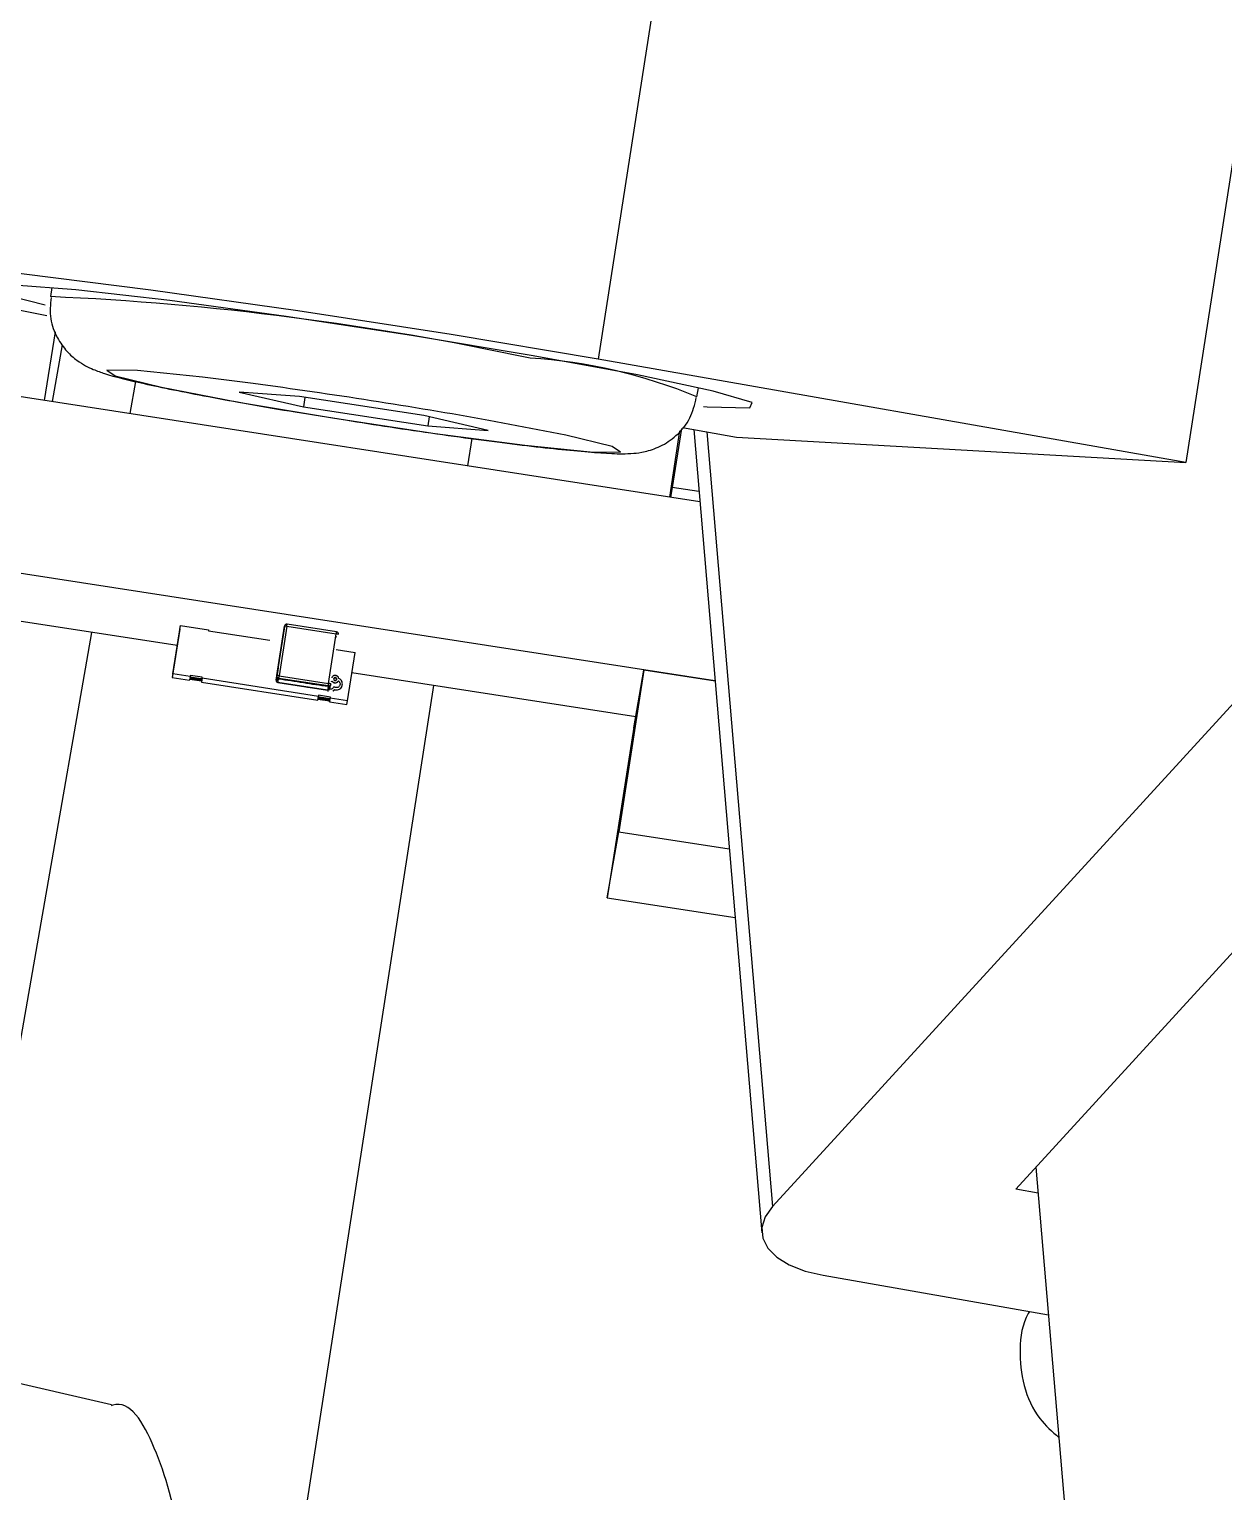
# Model space of a CAD drawing. Header units: millimetres. Extents: x 15 to 2378, y 5 to 1787.
# Drawn here: x 2141.19 to 2152.14, y 988.47 to 1001.89 of the extents above; entities that cross this region are included whole.
import ezdxf

# ---------------------------------------------------------------- set-up
doc = ezdxf.new("R2010")
doc.units = ezdxf.units.MM

msp = doc.modelspace()

# ---------------------------------------------------------------- linework, layer by layer
at = {"color": 7, "linetype": 'Continuous', "lineweight": 25}
for p, q in [((2147.169, 1003.797), (2146.404, 998.861)), ((2152.559, 1002.852), (2151.794, 997.915)), ((2147.335, 997.552), (2133.257, 999.735)), ((2141.392, 999.519), (2141.38, 999.437)), ((2141.326, 998.484), (2141.425, 999.112)), ((2141.398, 998.473), (2141.49, 998.994)), ((2151.794, 997.915), (2146.404, 998.861)), ((2142.16, 998.658), (2142.108, 998.363)), ((2143.664, 998.52), (2143.111, 998.56)), ((2143.111, 998.56), (2143.7, 998.425)), ((2144.805, 998.344), (2143.664, 998.52)), ((2143.713, 998.512), (2143.7, 998.425)), ((2147.309, 998.517), (2147.322, 998.6)), ((2143.7, 998.425), (2144.841, 998.25)), ((2145.393, 998.209), (2144.805, 998.344)), ((2144.854, 998.333), (2144.841, 998.25)), ((2144.841, 998.25), (2145.393, 998.209)), ((2147.15, 998.204), (2147.056, 997.596)), ((2147.166, 998.225), (2147.083, 997.686)), ((2147.175, 998.236), (2147.673, 998.148)), ((2147.279, 998.217), (2147.904, 990.846)), ((2133.012, 998.156), (2147.474, 995.913)), ((2145.207, 997.883), (2145.246, 998.134)), ((2147.399, 998.196), (2148.002, 991.088)), ((2147.673, 998.148), (2151.794, 997.915)), ((2147.083, 997.686), (2147.067, 997.594)), ((2147.327, 997.648), (2147.083, 997.686)), ((2153.332, 996.912), (2148.002, 991.088)), ((2142.543, 996.234), (2140.327, 996.577)), ((2141.757, 996.356), (2140.572, 989.583)), ((2142.566, 996.386), (2142.497, 995.941)), ((2142.503, 995.976), (2142.572, 996.42)), ((2142.566, 996.386), (2142.572, 996.42)), ((2142.572, 996.42), (2142.829, 996.38)), ((2142.829, 996.38), (2142.828, 996.37)), ((2142.828, 996.37), (2143.393, 996.283)), ((2143.449, 995.918), (2143.52, 996.372)), ((2143.456, 995.96), (2143.527, 996.414)), ((2143.547, 996.412), (2143.476, 995.958)), ((2143.521, 996.382), (2143.52, 996.373)), ((2143.52, 996.372), (2143.521, 996.381)), ((2143.527, 996.414), (2143.525, 996.406)), ((2143.525, 996.405), (2143.527, 996.414)), ((2143.527, 996.414), (2143.527, 996.414)), ((2143.547, 996.412), (2144.001, 996.341)), ((2144.004, 996.36), (2143.55, 996.431)), ((2143.931, 995.887), (2144.001, 996.341)), ((2144.021, 996.337), (2144.021, 996.337)), ((2143.999, 996.199), (2144.173, 996.172)), ((2144.003, 996.314), (2144.007, 996.316)), ((2144.104, 995.728), (2144.173, 996.172)), ((2150.232, 991.247), (2154.695, 996.124)), ((2142.503, 995.976), (2142.497, 995.941)), ((2142.497, 995.941), (2142.655, 995.917)), ((2142.661, 995.951), (2142.503, 995.976)), ((2142.655, 995.917), (2142.658, 995.93)), ((2142.657, 995.927), (2142.766, 995.91)), ((2142.756, 995.914), (2142.658, 995.93)), ((2142.661, 995.951), (2142.659, 995.938)), ((2142.659, 995.938), (2142.758, 995.923)), ((2142.663, 995.961), (2142.661, 995.951)), ((2142.661, 995.948), (2142.76, 995.933)), ((2142.772, 995.944), (2142.663, 995.961)), ((2142.758, 995.923), (2142.756, 995.914)), ((2142.758, 995.923), (2142.76, 995.933)), ((2142.77, 995.935), (2142.764, 995.9)), ((2142.766, 995.91), (2142.772, 995.944)), ((2142.77, 995.935), (2142.772, 995.944)), ((2143.837, 995.769), (2142.77, 995.935)), ((2143.451, 995.927), (2143.449, 995.918)), ((2143.455, 995.951), (2143.456, 995.96)), ((2143.456, 995.96), (2143.456, 995.96)), ((2143.456, 995.959), (2143.456, 995.96)), ((2143.461, 995.926), (2143.463, 995.942)), ((2143.472, 995.928), (2143.462, 995.933)), ((2143.469, 995.914), (2143.473, 995.937)), ((2143.472, 995.928), (2143.473, 995.937)), ((2143.473, 995.937), (2143.473, 995.937)), ((2143.473, 995.937), (2143.928, 995.867)), ((2143.476, 995.958), (2143.931, 995.887)), ((2143.959, 995.939), (2143.959, 995.939)), ((2146.748, 995.582), (2144.144, 995.986)), ((2146.823, 996.008), (2146.593, 994.527)), ((2146.729, 995.479), (2146.823, 996.008)), ((2147.475, 995.907), (2146.823, 996.008)), ((2142.766, 995.91), (2142.764, 995.9)), ((2142.764, 995.9), (2143.831, 995.734)), ((2143.083, 984.185), (2144.895, 995.869)), ((2143.458, 995.908), (2143.467, 995.904)), ((2143.459, 995.916), (2143.462, 995.918)), ((2143.469, 995.914), (2143.462, 995.918)), ((2143.466, 995.896), (2143.467, 995.904)), ((2143.466, 995.896), (2143.92, 995.825)), ((2143.92, 995.825), (2143.466, 995.896)), ((2143.466, 995.896), (2143.466, 995.896)), ((2143.744, 995.852), (2143.747, 995.852)), ((2143.922, 995.834), (2143.92, 995.825)), ((2143.92, 995.825), (2143.92, 995.825)), ((2143.926, 995.858), (2143.923, 995.844)), ((2143.931, 995.845), (2143.923, 995.844)), ((2143.928, 995.867), (2143.926, 995.858)), ((2143.927, 995.811), (2143.927, 995.812)), ((2143.928, 995.867), (2143.928, 995.867)), ((2143.931, 995.845), (2143.933, 995.842)), ((2143.935, 995.852), (2143.937, 995.862)), ((2143.938, 995.868), (2143.938, 995.868)), ((2143.943, 995.841), (2143.945, 995.85)), ((2143.945, 995.851), (2143.948, 995.872)), ((2143.949, 995.874), (2143.95, 995.883)), ((2143.951, 995.883), (2143.951, 995.883)), ((2143.953, 995.906), (2143.962, 995.909)), ((2143.953, 995.906), (2143.962, 995.909)), ((2143.962, 995.909), (2143.962, 995.909)), ((2143.969, 995.818), (2143.97, 995.818)), ((2143.985, 995.893), (2143.985, 995.894)), ((2143.986, 995.83), (2143.986, 995.831)), ((2143.994, 995.829), (2143.994, 995.829)), ((2144.02, 995.91), (2144.02, 995.911)), ((2144.035, 995.839), (2144.035, 995.839)), ((2144.053, 995.863), (2144.054, 995.864)), ((2143.831, 995.734), (2143.837, 995.769)), ((2143.833, 995.744), (2143.942, 995.727)), ((2143.839, 995.779), (2143.837, 995.769)), ((2143.948, 995.762), (2143.839, 995.779)), ((2143.843, 995.746), (2143.845, 995.756)), ((2143.843, 995.746), (2143.845, 995.755)), ((2143.942, 995.731), (2143.843, 995.746)), ((2143.845, 995.756), (2143.847, 995.764)), ((2143.845, 995.755), (2143.847, 995.764)), ((2143.845, 995.755), (2143.944, 995.739)), ((2143.847, 995.764), (2143.945, 995.749)), ((2143.94, 995.718), (2143.942, 995.731)), ((2143.942, 995.727), (2143.94, 995.718)), ((2143.94, 995.718), (2144.098, 995.693)), ((2143.942, 995.727), (2143.942, 995.731)), ((2143.944, 995.739), (2143.946, 995.752)), ((2143.944, 995.739), (2143.945, 995.749)), ((2143.945, 995.749), (2143.948, 995.762)), ((2143.946, 995.752), (2143.948, 995.762)), ((2144.104, 995.728), (2143.946, 995.752)), ((2144.098, 995.693), (2144.104, 995.728)), ((2146.744, 995.583), (2146.486, 993.92)), ((2146.745, 995.582), (2146.729, 995.479)), ((2146.486, 993.92), (2146.593, 994.527)), ((2146.593, 994.527), (2147.605, 994.37)), ((2146.486, 993.92), (2147.659, 993.739)), ((2150.418, 991.451), (2150.948, 985.2)), ((2150.439, 991.211), (2150.232, 991.247)), ((2148.467, 990.458), (2150.533, 990.095)), ((2141.938, 989.269), (2138.922, 989.963))]:
    msp.add_line(p, q, dxfattribs=at)
at = {"color": 7, "linetype": 'Continuous', "lineweight": 25, "flags": 128}
for points in [[(2146.404, 998.861), (2145.056, 999.087), (2143.649, 999.305), (2142.299, 999.496), (2141.115, 999.645), (2140.192, 999.74), (2139.606, 999.773), (2139.403, 999.742), (2139.601, 999.648), (2140.183, 999.501), (2141.102, 999.311), (2141.347, 999.264)], [(2145.807, 998.894), (2144.692, 999.08), (2143.54, 999.255), (2142.475, 999.4), (2141.612, 999.499), (2141.046, 999.541), (2140.836, 999.522), (2141.007, 999.444), (2141.332, 999.362)], [(2147.37, 998.429), (2147.401, 998.426), (2147.794, 998.415), (2147.814, 998.464), (2147.457, 998.568), (2146.763, 998.717), (2145.807, 998.894)], [(2143.239, 998.638), (2142.774, 998.697), (2142.177, 998.757), (2141.896, 998.761), (2141.973, 998.708), (2142.397, 998.605), (2143.104, 998.469), (2143.986, 998.32), (2144.908, 998.18), (2145.73, 998.072), (2146.328, 998.012), (2146.609, 998.008), (2146.532, 998.062), (2146.107, 998.164), (2145.4, 998.3), (2145.4, 998.3)], [(2143.521, 996.381), (2143.512, 996.326), (2143.504, 996.269), (2143.495, 996.213), (2143.486, 996.155), (2143.477, 996.098), (2143.468, 996.041), (2143.459, 995.984), (2143.451, 995.927)], [(2143.525, 996.405), (2143.517, 996.349), (2143.508, 996.292), (2143.499, 996.234), (2143.49, 996.177), (2143.481, 996.12), (2143.472, 996.063), (2143.464, 996.007), (2143.455, 995.951)], [(2143.473, 995.937), (2143.469, 995.938), (2143.467, 995.939)], [(2143.951, 995.883), (2143.95, 995.88), (2143.949, 995.877)], [(2148.002, 991.088), (2147.935, 990.993), (2147.905, 990.895), (2147.913, 990.799), (2147.959, 990.708), (2148.041, 990.625), (2148.156, 990.554), (2148.3, 990.497), (2148.467, 990.458)]]:
    msp.add_lwpolyline(points, dxfattribs=at)
at = {"color": 7, "linetype": 'Continuous', "lineweight": 25}
for centre, radius, start, end in [((2140.2, 972.829), 26.633, 77.9089, 87.4626), ((2145.465, 994.039), 4.843, 67.6254, 86.2815), ((2136.46, 948.134), 50.957, 79.8949, 82.3553), ((2143.547, 996.411), 0.02, 81.1577, 171.1608), ((2143.523, 996.291), 0.123, 78.9353, 88.254), ((2138.602, 997.183), 5.004, 351.131, 351.3499), ((2139.057, 997.113), 5.004, 351.131, 351.3499), ((2143.987, 996.22), 0.122, 74.0919, 83.4538), ((2144.001, 996.341), 0.02, 351.2163, 81.2132), ((2143.476, 995.957), 0.02, 171.2155, 260.027), ((2143.453, 995.837), 0.123, 78.9353, 88.254), ((2136.735, 996.998), 6.822, 351.0527, 351.2275), ((2143.476, 995.957), 0.02, 260, 261.1859), ((2143.469, 995.915), 0.02, 171.2163, 261.2132), ((2143.923, 995.845), 0.02, 261.1577, 351.1608), ((2137.189, 996.928), 6.822, 351.0527, 351.2275), ((2143.931, 995.886), 0.02, 261.1577, 351.1608), ((2143.931, 995.886), 0.02, 261.1808, 305.9543), ((2143.917, 995.766), 0.122, 74.0919, 83.4538)]:
    msp.add_arc(centre, radius, start, end, dxfattribs=at)
for points, knots in [([(2141.386, 999.428), (2141.379, 999.362), (2141.368, 999.234), (2141.434, 999.062), (2141.524, 998.934), (2141.621, 998.849), (2141.707, 998.797), (2141.792, 998.759), (2141.937, 998.708), (2142.214, 998.64), (2142.812, 998.519), (2143.48, 998.4), (2143.931, 998.329), (2144.086, 998.305)], [0, 0, 0, 0, 0.046952, 0.091833, 0.129834, 0.16339, 0.193829, 0.228514, 0.29018, 0.476898, 0.677896, 0.889134, 1, 1, 1, 1]), ([(2144.086, 998.305), (2144.222, 998.283), (2144.648, 998.215), (2145.356, 998.116), (2146.073, 998.029), (2146.492, 997.996), (2146.675, 997.992), (2146.824, 998.009), (2146.973, 998.055), (2147.128, 998.158), (2147.256, 998.313), (2147.288, 998.445), (2147.303, 998.51)], [0, 0, 0, 0, 0.091383, 0.28591, 0.481047, 0.679067, 0.785687, 0.827692, 0.8683, 0.909292, 0.955955, 1, 1, 1, 1]), ([(2143.451, 995.927), (2143.451, 995.925), (2143.45, 995.92), (2143.452, 995.915), (2143.454, 995.913), (2143.454, 995.912)], [0, 0, 0, 0, 0.446653, 0.893458, 1, 1, 1, 1]), ([(2143.458, 995.937), (2143.457, 995.939), (2143.455, 995.942), (2143.454, 995.948), (2143.455, 995.951), (2143.455, 995.951)], [0, 0, 0, 0, 0.439825, 0.880454, 1, 1, 1, 1]), ([(2143.462, 995.918), (2143.462, 995.919), (2143.461, 995.921), (2143.46, 995.924), (2143.461, 995.925), (2143.461, 995.926)], [0, 0, 0, 0, 0.434526, 0.868766, 1, 1, 1, 1]), ([(2143.996, 995.961), (2143.992, 995.961), (2143.984, 995.961), (2143.973, 995.957), (2143.965, 995.95), (2143.96, 995.943), (2143.959, 995.94), (2143.959, 995.939)], [0, 0, 0, 0, 0.247274, 0.493668, 0.74212, 0.993259, 1, 1, 1, 1]), ([(2143.993, 995.941), (2143.991, 995.941), (2143.988, 995.941), (2143.985, 995.94), (2143.983, 995.939), (2143.981, 995.937), (2143.979, 995.934), (2143.978, 995.93), (2143.977, 995.925), (2143.978, 995.922), (2143.979, 995.92), (2143.981, 995.918), (2143.984, 995.916), (2143.987, 995.915), (2143.989, 995.915)], [0, 0, 0, 0, 0.134021, 0.192361, 0.247869, 0.30337, 0.36169, 0.495639, 0.627904, 0.685171, 0.740173, 0.796306, 0.856777, 1, 1, 1, 1]), ([(2143.978, 995.93), (2143.978, 995.931), (2143.979, 995.934), (2143.983, 995.938), (2143.988, 995.94), (2143.991, 995.94), (2143.993, 995.94)], [0, 0, 0, 0, 0.240148, 0.488585, 0.738559, 1, 1, 1, 1]), ([(2143.989, 995.915), (2143.991, 995.915), (2143.994, 995.914), (2143.997, 995.916), (2143.999, 995.917), (2144.001, 995.918), (2144.003, 995.921), (2144.004, 995.926), (2144.004, 995.93), (2144.004, 995.934), (2144.002, 995.936), (2144.001, 995.937), (2143.998, 995.94), (2143.995, 995.94), (2143.993, 995.941)], [0, 0, 0, 0, 0.133941, 0.192257, 0.247755, 0.30326, 0.361597, 0.49561, 0.627859, 0.685116, 0.740111, 0.796245, 0.856727, 1, 1, 1, 1]), ([(2143.993, 995.94), (2143.995, 995.94), (2143.998, 995.939), (2144.002, 995.935), (2144.004, 995.931), (2144.004, 995.925), (2144.002, 995.92), (2143.999, 995.917), (2143.996, 995.916), (2143.995, 995.915)], [0, 0, 0, 0, 0.148646, 0.293987, 0.440227, 0.593175, 0.746123, 0.892363, 1, 1, 1, 1]), ([(2144.024, 995.933), (2144.023, 995.937), (2144.021, 995.944), (2144.014, 995.953), (2144.005, 995.959), (2143.999, 995.96), (2143.996, 995.961)], [0, 0, 0, 0, 0.260657, 0.522068, 0.789185, 1, 1, 1, 1]), ([(2144.048, 995.913), (2144.046, 995.916), (2144.043, 995.92), (2144.035, 995.928), (2144.028, 995.931), (2144.024, 995.933)], [0, 0, 0, 0, 0.291101, 0.571484, 1, 1, 1, 1]), ([(2143.737, 995.853), (2143.738, 995.853), (2143.74, 995.852), (2143.742, 995.852), (2143.744, 995.852)], [0, 0, 0, 0, 0.180467, 1, 1, 1, 1]), ([(2143.935, 995.852), (2143.935, 995.851), (2143.934, 995.849), (2143.932, 995.847), (2143.931, 995.846), (2143.931, 995.845)], [0, 0, 0, 0, 0.440843, 0.881858, 1, 1, 1, 1]), ([(2143.937, 995.837), (2143.939, 995.839), (2143.942, 995.842), (2143.944, 995.847), (2143.945, 995.85), (2143.945, 995.851)], [0, 0, 0, 0, 0.439825, 0.880454, 1, 1, 1, 1]), ([(2143.949, 995.875), (2143.948, 995.872), (2143.947, 995.868), (2143.944, 995.864), (2143.942, 995.862), (2143.941, 995.862)], [0, 0, 0, 0, 0.446653, 0.893458, 1, 1, 1, 1]), ([(2143.98, 995.857), (2143.977, 995.852), (2143.971, 995.843), (2143.959, 995.835), (2143.951, 995.834), (2143.949, 995.833)], [0, 0, 0, 0, 0.401635, 0.802633, 1, 1, 1, 1]), ([(2143.962, 995.909), (2143.964, 995.906), (2143.969, 995.9), (2143.977, 995.895), (2143.983, 995.894), (2143.985, 995.893)], [0, 0, 0, 0, 0.380672, 0.7631061, 1, 1, 1, 1]), ([(2143.962, 995.909), (2143.964, 995.906), (2143.969, 995.9), (2143.977, 995.896), (2143.983, 995.894), (2143.985, 995.894)], [0, 0, 0, 0, 0.380672, 0.763106, 1, 1, 1, 1]), ([(2143.969, 995.818), (2143.971, 995.819), (2143.975, 995.821), (2143.98, 995.825), (2143.984, 995.828), (2143.986, 995.83)], [0, 0, 0, 0, 0.285229, 0.570345, 1, 1, 1, 1]), ([(2143.97, 995.818), (2143.971, 995.819), (2143.975, 995.821), (2143.981, 995.825), (2143.984, 995.829), (2143.986, 995.831)], [0, 0, 0, 0, 0.285229, 0.570345, 1, 1, 1, 1]), ([(2143.997, 995.849), (2143.995, 995.849), (2143.991, 995.85), (2143.986, 995.853), (2143.982, 995.855), (2143.98, 995.857)], [0, 0, 0, 0, 0.2891907, 0.5781755, 1, 1, 1, 1]), ([(2143.985, 995.894), (2143.989, 995.894), (2143.997, 995.893), (2144.007, 995.897), (2144.015, 995.904), (2144.019, 995.909), (2144.02, 995.911)], [0, 0, 0, 0, 0.271167, 0.54233, 0.820183, 1, 1, 1, 1]), ([(2143.985, 995.893), (2143.989, 995.893), (2143.996, 995.893), (2144.007, 995.897), (2144.015, 995.903), (2144.019, 995.908), (2144.02, 995.91)], [0, 0, 0, 0, 0.271167, 0.54233, 0.820183, 1, 1, 1, 1]), ([(2143.986, 995.831), (2143.987, 995.831), (2143.987, 995.831), (2143.988, 995.83), (2143.989, 995.83), (2143.99, 995.83), (2143.991, 995.83), (2143.993, 995.829), (2143.993, 995.829), (2143.994, 995.829)], [0, 0, 0, 0, 0.130861, 0.261723, 0.392585, 0.52345, 0.654318, 0.78519, 1, 1, 1, 1]), ([(2143.986, 995.83), (2143.987, 995.83), (2143.988, 995.83), (2143.991, 995.829), (2143.993, 995.829), (2143.994, 995.829)], [0, 0, 0, 0, 0.261766, 0.523548, 1, 1, 1, 1]), ([(2143.994, 995.829), (2144, 995.828), (2144.012, 995.828), (2144.026, 995.833), (2144.033, 995.837), (2144.035, 995.839)], [0, 0, 0, 0, 0.425842, 0.851658, 1, 1, 1, 1]), ([(2143.994, 995.829), (2144, 995.829), (2144.012, 995.828), (2144.026, 995.833), (2144.033, 995.838), (2144.035, 995.839)], [0, 0, 0, 0, 0.425842, 0.851658, 1, 1, 1, 1]), ([(2144.035, 995.877), (2144.034, 995.874), (2144.032, 995.866), (2144.025, 995.857), (2144.016, 995.851), (2144.006, 995.848), (2143.999, 995.849), (2143.997, 995.849)], [0, 0, 0, 0, 0.214036, 0.427311, 0.642367, 0.859748, 1, 1, 1, 1]), ([(2144.02, 995.911), (2144.023, 995.908), (2144.029, 995.903), (2144.035, 995.893), (2144.036, 995.884), (2144.035, 995.878), (2144.035, 995.877)], [0, 0, 0, 0, 0.302568, 0.605586, 0.903273, 1, 1, 1, 1]), ([(2144.02, 995.91), (2144.023, 995.908), (2144.029, 995.903), (2144.035, 995.892), (2144.036, 995.883), (2144.035, 995.878), (2144.035, 995.877)], [0, 0, 0, 0, 0.302568, 0.605586, 0.903273, 1, 1, 1, 1]), ([(2144.035, 995.839), (2144.039, 995.843), (2144.048, 995.851), (2144.054, 995.865), (2144.056, 995.873), (2144.056, 995.875)], [0, 0, 0, 0, 0.425197, 0.851174, 1, 1, 1, 1]), ([(2144.035, 995.839), (2144.039, 995.843), (2144.048, 995.849), (2144.051, 995.859), (2144.053, 995.863)], [0, 0, 0, 0, 0.57867, 1, 1, 1, 1]), ([(2144.056, 995.875), (2144.057, 995.881), (2144.057, 995.893), (2144.053, 995.906), (2144.049, 995.912), (2144.048, 995.913)], [0, 0, 0, 0, 0.455344, 0.910472, 1, 1, 1, 1]), ([(2150.36, 990.125), (2150.356, 990.119), (2150.291, 990.019), (2150.26, 989.776), (2150.291, 989.444), (2150.421, 989.154), (2150.567, 989.024), (2150.629, 988.97)], [0, 0, 0, 0, 0.017745, 0.280876, 0.544006, 0.807137, 1, 1, 1, 1]), ([(2142.421, 984.302), (2142.465, 984.557), (2142.607, 985.369), (2142.671, 986.687), (2142.605, 988.044), (2142.35, 988.917), (2142.106, 989.321), (2141.941, 989.263), (2141.937, 989.261)], [0, 0, 0, 0, 0.1025382, 0.3255074, 0.5484497, 0.7711265, 0.9934313, 1, 1, 1, 1])]:
    msp.add_open_spline(points, degree=3, knots=knots, dxfattribs=at)
for points in [[(2143.926, 995.858), (2143.85, 995.869), (2143.699, 995.891), (2143.547, 995.916), (2143.472, 995.928)], [(2143.932, 995.835), (2143.931, 995.834), (2143.927, 995.833), (2143.924, 995.834), (2143.922, 995.834)], [(2143.926, 995.858), (2143.928, 995.858), (2143.931, 995.857), (2143.935, 995.859), (2143.936, 995.859)]]:
    msp.add_open_spline(points, degree=3, dxfattribs=at)

doc.saveas('drawing.dxf')
